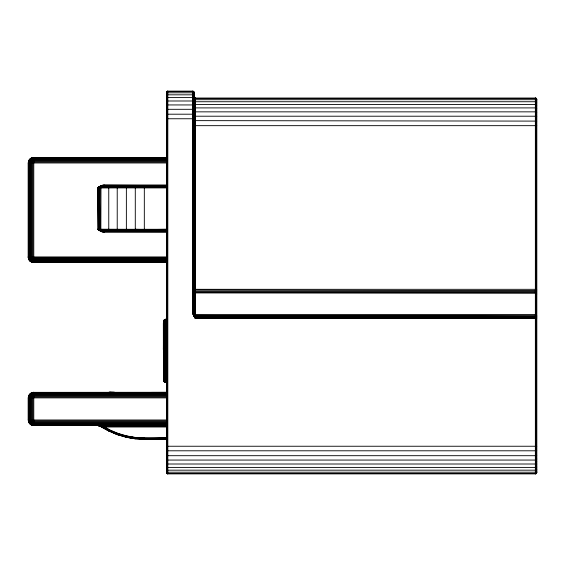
<?xml version="1.0" encoding="UTF-8"?>
<svg xmlns="http://www.w3.org/2000/svg" width="565" height="565" viewBox="0 0 565 565"><rect width="100%" height="100%" fill="white"/><g stroke="black" fill="none" stroke-linecap="round" stroke-linejoin="round"><path stroke-width="0.85" d="M166.428 185.772L103.847 185.758L102.434 185.814L98.783 187.389L98.529 229.298L104.158 230.767L166.428 230.866M144.322 230.612L166.428 230.661L104.158 230.704C102.216 230.718 100.069 230.266 99.313 229.298L99.341 187.418L166.428 187.22M109.37 230.682L102.957 230.633L102.766 231.968L97.802 229.341L99.327 229.729L166.428 229.538L97.802 229.341L100.909 230.11L166.428 229.99L99.8 229.927L100.076 187.629L101.601 186.514L104.158 186.281L99.737 186.994L97.745 187.848L97.745 229.298L99.419 230.598L101.559 231.707L104.158 232.067L166.428 232.067M163.391 322.205L164.034 320.15L166.428 319.183L164.768 319.486L163.553 320.934L163.391 349.841M166.428 322.544L163.433 322.94L163.391 349.516L163.921 347.892L163.928 323.265L163.391 349.516L164.38 348.217L166.428 347.722M166.428 346.755C164.21 346.303 162.254 350.745 164.528 347.284L164.535 323.265L164.768 354.672L166.428 355.046M165.298 346.889L165.298 323.265L165.51 346.832L163.921 347.892L164.034 320.108M536.75 125.663L194.063 125.663L194.085 289.315L536.75 289.315M536.75 318.519L195.448 318.519L194.205 314.154L194.219 97.279C193.64 96.085 194.946 99.193 194.085 96.89M166.428 92.505L166.922 91.445L167.812 91.12L192.686 91.12L192.686 311.944L193.166 314.677L195.405 318.455L194.332 314.253L194.332 97.463C193.661 96.177 194.388 98.889 195.448 98.451L535.366 98.451L536.425 98.939L536.75 99.814M194.063 97.088L195.208 98.006L195.405 318.455L194.402 315.136L194.635 125.663M536.75 316.866L535.366 316.449L194.607 315.362L194.819 125.663M536.75 317.685L195.222 316.457L195.01 316.951L194.974 97.95L194.247 97.342M535.366 317.474L195.229 317.735L194.974 125.663M195.017 289.315L195.208 125.663M195.229 289.315L195.448 125.663M166.152 323.265L165.933 346.762L165.206 346.917L165.206 354.877L164.38 354.396L164.768 319.486M194.847 317.142L194.226 314.267L194.063 292.472L194.099 312.572L194.332 314.253L195.222 314.564L535.366 314.578L536.75 315.362M163.391 323.025L163.426 349.085L164.38 347.454L166.428 346.818M164.768 323.265L164.895 347.051L165.206 319.281M192.686 91.12L193.979 92.031L194.226 313.766L194.332 292.931L535.366 293.256L536.75 294.047M164.38 319.762L163.921 347.892M166.428 382.667L164.196 381.862L164.196 354.234L164.768 354.615L164.528 378.536L164.895 354.742L163.921 353.902L163.391 352.278L163.758 353.662L164.768 354.672M193.569 91.445L193.866 316.118M165.093 346.966L165.298 323.265M164.895 382.364L164.895 354.742L165.51 354.968L165.298 378.536L165.722 355.011L165.672 319.161M195.448 293.256L195.222 314.564L195.017 293.221M193.739 91.615L193.717 313.215L194.607 317.304L194.967 317.064L194.607 315.362M193.88 91.812L193.859 313.187L195.405 318.455L194.798 315.411L195.003 316.442M192.686 311.944L194.063 311.944L194.106 315.976L195.405 318.455L193.746 314.451L193.88 311.944M192.926 91.142L192.806 313.37L194.134 313.194L193.979 92.031M32.834 261.722L33.78 262.464C30.87 262.52 28.518 259.752 28.582 256.934L28.582 162.974C28.518 160.149 30.877 157.416 33.78 157.444L32.565 158.744L31.887 162.974L31.887 256.934L32.438 260.846L33.78 262.464C30.814 262.548 28.285 259.858 28.335 256.934L28.335 162.974L29.062 160.213L30.277 158.744L33.78 157.444L33.158 158.744L32.819 162.974L32.819 256.934C31.831 258.841 35.369 263.834 31.887 262.132C29.747 261.376 28.229 259.208 28.25 256.934L28.25 162.974C28.201 160.022 30.821 157.395 33.78 157.444L33.78 262.464L166.428 262.464M166.428 425.537L33.78 425.516C30.821 425.565 28.201 422.945 28.25 419.986L28.25 397.88C28.201 394.928 30.821 392.301 33.78 392.35L166.428 392.35M166.428 472.495L166.753 473.385L167.812 473.88L535.366 473.88L536.256 473.555L536.75 472.495M166.428 92.9L166.753 92.024L167.812 91.544L192.686 91.544L193.739 92.024L194.063 92.9M163.553 320.934L163.391 321.902L164.38 320.581L166.428 320.087M536.75 472.1L536.425 473.053L535.366 473.456L167.812 473.456L166.611 472.856L166.428 472.171M166.428 94.087L166.922 93.091L167.812 92.787L192.686 92.787L193.569 93.091L194.063 94.087M163.391 321.965L164.38 319.974L166.428 319.366M163.391 349.601L164.38 347.609L166.428 347.002M536.75 471.21L536.425 472.058M536.75 470.913L536.256 471.909L535.366 472.213L167.812 472.213L166.753 471.747L166.428 470.913M536.75 469.635L536.425 470.426M166.428 96.022L166.753 95.252L167.812 94.821L192.686 94.821L193.739 95.252L194.063 96.022M163.391 322.375L164.034 320.524L166.428 319.67M163.391 350.01L164.034 348.167L166.428 347.305M536.75 468.978L536.425 469.748L535.366 470.179L167.812 470.179L166.753 469.748L166.428 468.978M193.159 91.205L193.004 313.335L193.117 314.55L194.282 314.126M536.75 467.481L536.425 468.201M166.428 98.649L167.812 97.59L192.686 97.59L195.448 99.694L535.366 99.694L536.256 99.998L536.75 100.994M536.75 466.351L535.366 467.41L167.812 467.41L166.428 466.351M135.127 438.8L126.059 437.218L135.134 438.737L144.322 439.266L166.428 439.337L144.322 439.337L135.127 438.8L135.289 437.43L144.322 437.953L166.428 437.953C144.76 439.196 121.546 438.934 102.745 426.54L102.329 425.516L166.428 425.841M536.75 464.804L536.425 465.433M193.371 311.944L193.562 315.56L193.371 91.304M166.428 101.884L167.812 100.994L192.686 100.994L194.063 101.884M536.75 463.116L535.366 464.006L167.812 464.006L166.428 463.116M193.569 311.944L193.59 314.373M193.739 311.944L193.562 314.528L194.727 317.219L194.063 313.151L194.911 317.099M536.75 461.676L536.425 462.198M194.473 293.03L194.607 314.415L193.866 315.411M166.428 105.634L167.812 104.942L192.686 104.942L194.063 105.634M163.391 322.573L164.38 321.513L166.428 321.188M163.391 350.208L164.38 349.149L166.428 348.824M536.75 459.366L535.366 460.058L167.812 460.058L166.428 459.366M536.75 458.159L536.425 458.568M166.428 186.485L103.868 186.365L100.98 186.874L100.845 229.927L100.401 230.103L101.757 230.555L97.802 229.341L100.711 231.057L104.158 231.594L166.428 231.594M126.073 437.148L126.369 435.869L135.289 437.43L144.322 438.193L166.428 438.193L144.322 438.426L135.24 437.854M166.428 109.779L167.812 109.306L192.686 109.306L194.063 109.779M163.391 322.792L164.38 322.064L166.428 321.845M163.391 350.427L164.38 349.7L166.428 349.481M536.75 455.221L535.366 455.694L167.812 455.694L166.428 455.221M536.729 472.333L536.425 472.976M109.37 186.464L108.755 187.848L108.755 229.298L109.278 230.668L100.951 230.584L97.802 229.341M166.428 426.01L104.158 426.01L97.745 425.516L104.158 426.427L166.428 426.427M166.428 426.66L104.158 426.66L97.802 425.516L166.428 425.699M100.443 231.247L100.98 230.273L166.428 230.358L101.785 230.478L101.396 231.657L98.826 229.701M195.222 316.457L195.448 317.495L535.366 318.519M126.369 435.869L117.697 433.298L117.23 434.584C117.478 435.156 94.899 424.364 100.98 426.074L108.876 430.742L117.315 434.351L126.115 436.957M194.607 314.415L194.452 314.839L194.226 314.267L193.166 314.677L192.926 311.944M163.433 322.064L164.38 321.012L166.428 320.595M163.433 349.7L164.38 348.647L166.428 348.231M100.069 426.024L97.816 425.516L104.158 425.537M135.289 186.464L135.289 230.682M117.252 434.534L108.791 430.918L109.37 429.739L117.697 433.298M166.428 114.201L194.063 114.201M163.391 350.66L166.428 350.18M536.75 450.799L166.428 450.799M108.939 230.28L101.093 230.308L100.514 231.12M195.448 98.451L195.448 98.028L535.366 98.028L536.425 98.522L536.75 99.412M100.761 426.413L166.428 426.208M29.606 394.328L28.335 397.88L28.335 419.986C28.278 422.91 30.835 425.565 33.78 425.516L33.78 392.35L32.819 392.435L29.606 394.328L166.428 394.328M166.428 187.848L97.745 187.848L98.451 229.517L99.313 229.517L100.895 230.69L104.158 231.177L166.428 231.177M126.369 186.464L126.369 230.682M99.313 229.298L98.543 187.848L97.802 187.806L99.419 186.549L101.248 185.546L103.826 185.087L166.428 185.087M166.428 185.97L103.847 185.758L97.802 187.806L101.305 185.701L103.833 185.32L166.428 185.32M104.158 185.087L104.158 185.97L97.802 187.806L102.329 185.249L166.428 185.553M536.256 473.216L535.839 473.456M97.802 187.806L100.584 186.153L104.158 185.553M194.106 315.976L194.558 315.722M98.691 187.276L103.833 185.32M100.125 187.22L99.504 186.662L98.6 187.163L99.327 187.629L166.428 187.629M33.78 392.35L33.158 393.643L32.819 397.88L32.834 420.946L33.78 425.516L30.439 424.223L28.66 420.946L28.582 397.88C28.518 395.055 30.877 392.322 33.78 392.35L32.565 393.643L31.887 397.88L31.915 420.946L32.565 424.223L33.78 425.516C30.941 425.502 28.928 422.662 28.992 419.986L28.992 397.88C28.928 395.21 30.941 392.364 33.78 392.35C31.435 392.859 31.103 395.888 31.011 397.88L31.011 419.986C31.103 421.977 31.435 425.014 33.78 425.516C31.04 425.424 29.493 422.45 29.542 419.986L29.542 397.88C29.493 395.415 31.04 392.442 33.78 392.35C31.195 392.597 30.227 395.655 30.227 397.88L30.227 419.986C30.227 422.21 31.195 425.276 33.78 425.516M104.158 231.594L101.608 231.537L104.158 232.067L104.158 230.682L100.747 230.704L98.691 229.87M98.734 187.333L103.861 186.118L166.428 186.139M164.768 347.122L165.206 346.917M104.158 186.139L100.747 186.443L104.158 186.281M104.158 186.379L102.526 186.273L98.826 187.446M99.581 186.775L100.711 186.386M100.909 186.747L99.807 187.1L166.428 187.036M98.868 229.644L99.313 229.517M166.428 186.535L103.444 186.492L109.278 186.485L103.868 186.365L98.543 187.848M101.636 186.612L100.401 187.043L100.845 187.22M117.697 186.464L117.223 187.848L117.223 229.298L117.697 230.682M166.428 186.612L102.583 186.549L102.364 185.447L101.248 185.546L101.665 186.697L104.158 186.443L102.569 186.478M100.648 186.273L101.467 186.146M100.831 186.605L101.601 186.514M100.125 229.927L99.419 230.598L98.642 229.927M166.152 346.755L165.51 346.832L165.672 323.265L165.933 346.762M101.05 230.393L104.158 230.767M104.158 425.6L98.642 425.516L166.428 425.6M112.746 392.35L114.66 392.378L108.932 392.35L114.66 392.371L108.932 392.35L113.636 392.35M100.98 230.273L108.876 230.11M135.134 229.729L166.428 229.298L97.745 229.298M104.158 231.177L100.648 231.184M101.093 230.308L166.428 230.499M109.01 230.421L101.926 230.506L101.446 231.495L166.428 231.375M109.094 230.534L102.752 230.612L104.158 230.682M144.322 229.927L166.428 229.771L144.322 229.771M28.321 257.802L166.428 256.934L28.25 256.934C28.186 259.9 30.828 262.499 33.78 262.464L32.396 261.722M98.642 425.516C99.045 425.551 99.595 425.367 99.878 425.763C119.519 438.574 143.574 440.396 166.428 438.843C144.555 439.556 120.846 439.379 102.11 426.37C121.037 438.963 144.52 439.605 166.428 438.426L144.322 438.426M28.518 258.643L166.428 257.894L33.78 257.802M28.85 259.448L166.428 258.827L33.78 258.643M144.322 438.765L166.428 438.645L144.322 438.581M144.322 230.28L166.428 230.188L144.322 230.11M29.302 260.183L166.428 259.702L33.78 259.448M111.595 392.35L110.083 392.357L112.859 392.393M151.512 392.393L166.428 392.371L32.819 392.435M166.428 118.756L194.063 118.756M32.819 157.529L166.428 157.444M31.887 157.783L166.428 157.783M31.011 158.186L166.428 158.186M30.227 158.744L166.428 158.744M29.542 159.422L166.428 159.422M28.992 160.213L166.428 160.213M28.582 161.082L166.428 161.082M28.335 162.014L166.428 162.014M28.25 162.974L166.428 162.974M166.428 186.281L102.11 186.627L166.428 186.732M166.428 186.867L100.98 186.874L100.443 185.899L104.158 185.772M166.428 187.418L98.543 187.629L99.32 187.848L100.062 229.298M166.428 231.007L101.601 231.029L98.734 229.814M102.795 231.763L166.428 231.827M28.25 256.934C28.335 259.738 30.743 262.577 33.78 262.464L31.824 260.846L31.011 256.934L31.011 162.974C31.103 160.99 31.435 157.953 33.78 157.444C30.941 157.458 28.928 160.305 28.992 162.974L28.992 256.934C28.921 259.61 30.941 262.457 33.78 262.464C31.195 262.231 30.22 259.158 30.227 256.934L30.227 162.974C30.227 160.75 31.195 157.692 33.78 157.444C31.04 157.543 29.493 160.509 29.542 162.974L29.542 256.934C29.493 259.399 31.04 262.379 33.78 262.464L32 261.722M28.335 257.894L28.582 258.827L29.281 258.827M28.582 258.827L28.992 259.702L29.634 259.702M28.992 259.702L30.107 260.486M29.867 260.846L166.428 261.171L33.78 260.479L166.428 260.486L33.78 260.183M30.227 261.171L32.947 262.379M166.428 261.171L33.78 261.157L166.428 261.722L33.78 261.708L166.428 262.132L31.887 262.132M30.531 261.411L166.428 261.722M31.011 261.722L31.386 261.722M31.266 261.863L166.428 262.132M32.071 262.195L33.78 262.195M29.606 260.486L32.834 262.379L166.428 262.379L33.78 262.372M195.448 315.489L535.366 315.482L536.75 316.089M195.448 316.464L535.366 316.449M166.428 323.265L163.391 323.265L163.426 349.085L163.758 320.496M163.391 350.9L166.428 350.9M166.428 351.621L163.433 351.225M166.428 352.32L164.38 352.094L163.391 351.374M166.428 352.97L164.38 352.645L163.391 351.592M166.428 353.563L164.38 353.146L163.391 351.79M166.428 354.071L164.38 353.577L163.391 351.96M166.428 354.488L164.38 353.93L163.391 352.094M166.428 354.792L164.38 354.184L163.391 352.2M163.391 378.536L166.428 378.536M166.428 379.214L163.391 378.762M166.428 379.878L164.196 379.616L163.391 378.981M166.428 380.506L164.196 380.125L163.391 379.193M166.428 381.078L164.196 380.584L163.391 379.383M166.428 381.587L164.196 380.987L163.391 379.553M166.428 382.004L164.196 381.326L163.391 379.694M166.428 382.328L164.196 381.587L163.391 379.8M166.428 382.554L164.196 381.77L163.391 379.913L164.196 381.862M31.887 392.689L166.428 392.689M31.011 393.092L166.428 393.092M30.227 393.643L166.428 393.643M28.992 395.119L166.428 395.119M28.582 395.987L166.428 395.987M28.335 396.92L166.428 396.92M28.25 397.88L166.428 397.88M28.25 419.986L166.428 419.986M28.335 420.946L166.428 420.946M28.582 421.878L166.428 421.878M28.992 422.754L166.428 422.754M29.542 423.538L166.428 423.538M30.227 424.223L166.428 424.223M31.011 424.774L166.428 424.774M31.887 425.184L166.428 425.184M32.819 425.431L166.428 425.431M166.428 426.9L104.158 426.9L100.98 426.074L109.01 430.466L101.665 426.257L101.248 425.516L102.364 425.53L100.443 425.516L103.847 425.692L97.802 425.516L100.845 426.285L108.826 430.841M135.155 438.539L166.428 439.252L144.322 439.316L166.428 439.146L144.322 438.927M166.428 446.244L536.75 446.244M166.428 230.682L144.322 230.668L144.322 186.464M144.322 439.266L166.428 439.316L144.322 439.182M109.278 186.485L103.868 186.471L103.826 185.087L104.158 185.32M144.322 439.069L166.428 439.146M101.665 186.697L109.01 186.732L100.98 186.874L108.876 187.036M101.361 425.558L97.816 425.516L100.125 425.883L108.791 430.918M99.419 425.516L100.916 425.911L98.734 425.537L104.158 426.427M112.802 392.364L112.421 392.407M110.083 392.357L111.15 392.35M110.21 392.385L108.932 392.35L110.253 392.4M99.504 425.523L100.584 425.551M135.127 229.298L144.322 229.538M98.826 425.565L97.816 425.516L99.659 425.579M97.816 425.516L104.158 426.01M101.665 426.257L104.158 426.66M144.322 438.193C129.985 438.03 115.74 434.118 103.444 426.716L109.186 430.127M97.745 425.516L100.076 426.01M108.876 430.742L100.401 425.911L98.451 425.558M194.388 97.54L195.448 98.028L195.448 318.519M164.768 354.615L166.152 354.982M165.51 354.968L166.152 355.046L165.722 378.536L165.933 355.039L165.093 354.834L164.895 378.536L165.298 354.912L165.298 382.533M32 262.132L33.78 262.464L31.661 261.722M32.876 262.379L33.78 262.464M194.974 97.943L195.448 98.028M100.648 425.579L104.158 425.699M104.158 231.375L99.581 230.372M98.783 425.544L99.807 425.692M166.922 450.517L166.428 450.347M101.87 230.682L99.807 230.047M135.141 438.652L126.087 437.07L117.223 434.598L126.059 437.218M104.158 231.827L99.504 230.485M99.327 425.728L98.543 425.565L100.845 426.285L100.401 425.911M167.572 473.519L166.428 472.1M100.831 425.777L103.861 425.982L104.158 426.9L109.278 429.937L103.868 426.822L103.833 425.537M166.922 454.684L166.428 454.359M100.895 230.69L98.783 229.757M166.922 458.639L166.428 458.159M99.737 230.153L100.838 230.81L104.158 230.866L101.552 231.177L100.711 230.76M109.37 429.739L103.868 426.596L102.745 426.54L109.094 430.304L102.569 426.314M536.75 290.572L194.085 290.184M105.373 428.567L106.799 429.386M166.922 462.297L166.428 461.676M166.922 465.553L166.428 464.804M193.562 314.528L193.159 311.944M31.181 261.722L29.281 259.702M166.922 468.336L166.428 467.481M166.922 470.581L166.428 469.635M166.922 472.22L166.428 471.21M164.38 354.347L163.426 352.715L163.758 353.619M164.203 354.227L163.688 353.535M194.07 314.324L193.979 311.944L194.106 314.189M33.61 262.379L33.3 261.722M194.664 317.262L193.717 315.482M536.75 121.108L194.063 120.628M194.967 317.064L195.229 317.735M536.75 291.794L535.366 291.385L195.448 291.385L194.063 290.968M163.553 353.189L163.391 352.278M536.75 116.687L535.366 116.213L195.448 116.213L194.063 115.74M536.75 292.967L535.366 292.352L195.448 292.352L194.063 291.745M536.75 112.541L535.366 111.849L195.448 111.849L194.063 111.157M536.75 108.791L535.366 107.901L195.448 107.901L194.063 107.011M536.75 105.556L535.366 104.497L195.448 104.497L194.063 103.437M536.75 102.929L536.425 102.159L535.366 101.735L195.448 101.735L194.558 101.453L194.063 100.535M28.335 256.934L28.42 257.894M194.134 313.194L194.134 292.712L194.226 313.766M195.208 98.006L195.229 98.437M194.063 311.944L194.099 312.572L194.085 292.592M194.819 293.171L195.003 314.536M194.635 293.108L194.798 314.486M164.38 323.265L164.528 347.284M163.553 323.265L163.567 324.988M163.532 323.265L163.567 329.296M194.388 125.663L194.473 289.315M194.247 125.663L194.332 289.315M194.148 125.663L194.219 289.315M194.085 125.663L194.134 289.315M536.729 99.172L536.729 472.736M536.665 98.939L536.665 472.969M536.566 98.72L536.566 473.188M536.425 98.522L536.425 473.385M536.256 98.352L536.256 473.555M536.058 98.218L536.058 473.696M535.839 98.112L535.839 473.795M535.606 98.049L535.606 473.858M535.366 98.028L535.366 473.88M194.756 97.844L194.756 125.663M194.558 97.71L194.558 125.663M167.812 91.12L167.812 473.88M167.572 91.142L167.572 473.858M167.339 91.205L167.339 473.795M167.12 91.304L167.12 473.696M166.922 91.445L166.922 473.555M166.753 91.615L166.753 473.385M166.611 91.812L166.611 473.188M166.513 92.031L166.513 472.969M166.152 319.119L166.152 382.667M165.722 355.011L165.722 382.632M164.528 354.516L164.528 382.138M164.034 347.743L163.921 381.53M163.758 348.132L163.688 381.163M163.553 348.57L163.525 380.761M163.433 321.4L163.426 380.344M144.322 437.953L144.322 439.337"/></g></svg>
